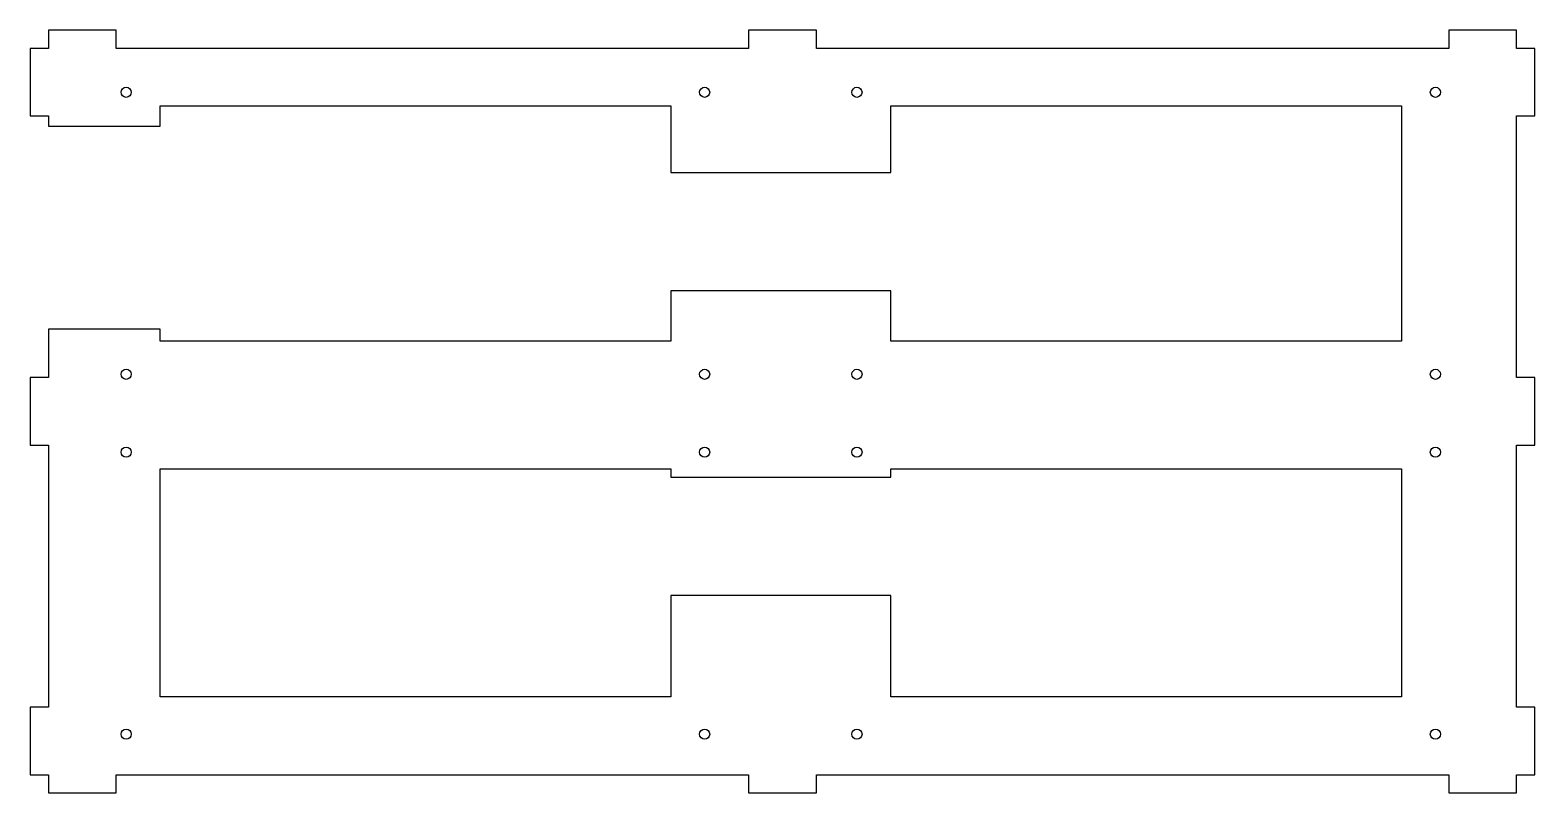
# Model space of a CAD drawing. Header units: millimetres. Extents: x -438 to 6, y -219 to 6.
import ezdxf

# ---------------------------------------------------------------- set-up
doc = ezdxf.new("R2010")
doc.units = ezdxf.units.MM
doc.layers.get('0').update_dxf_attribs({"linetype": 'CONTINUOUS'})

msp = doc.modelspace()

# ---------------------------------------------------------------- linework, layer by layer
for p, q in [((-412.8, 6.4), (-432.8, 6.4)), ((-432.8, 6.4), (-432.8, 1)), ((-412.8, 1), (-412.8, 6.4)), ((-205.9, 6.4), (-225.9, 6.4)), ((-225.9, 6.4), (-225.9, 1)), ((-205.9, 1), (-205.9, 6.4)), ((1, 6.4), (-19, 6.4)), ((-19, 6.4), (-19, 1)), ((1, 1), (1, 6.4)), ((-432.8, 1), (-438.2, 1)), ((-438.2, 1), (-438.2, -19)), ((-225.9, 1), (-412.8, 1)), ((-19, 1), (-205.9, 1)), ((6.4, 1), (1, 1)), ((6.4, -19), (6.4, 1)), ((-399.8, -22), (-399.8, -16)), ((-399.8, -16), (-248.9, -16)), ((-248.9, -16), (-248.9, -35.73)), ((-183.9, -35.73), (-183.9, -16)), ((-183.9, -16), (-33, -16)), ((-33, -16), (-33, -85.55)), ((-438.2, -19), (-432.8, -19)), ((-432.8, -19), (-432.8, -22)), ((-432.8, -22), (-399.8, -22)), ((1, -96.36), (1, -19)), ((1, -19), (6.4, -19)), ((-248.9, -35.73), (-183.9, -35.73)), ((-183.9, -70.73), (-248.9, -70.73)), ((-248.9, -70.73), (-248.9, -85.55)), ((-183.9, -85.55), (-183.9, -70.73)), ((-399.8, -82), (-432.8, -82)), ((-432.8, -82), (-432.8, -96.36)), ((-399.8, -85.55), (-399.8, -82)), ((-248.9, -85.55), (-399.8, -85.55)), ((-33, -85.55), (-183.9, -85.55)), ((-432.8, -96.36), (-438.2, -96.36)), ((-438.2, -96.36), (-438.2, -116.36)), ((6.4, -96.36), (1, -96.36)), ((6.4, -116.36), (6.4, -96.36)), ((-438.2, -116.36), (-432.8, -116.36)), ((-432.8, -116.36), (-432.8, -122.88)), ((1, -193.73), (1, -116.36)), ((1, -116.36), (6.4, -116.36)), ((-432.8, -122.88), (-432.8, -193.73)), ((-432.8, -193.73), (-438.2, -193.73)), ((-438.2, -193.73), (-438.2, -213.73)), ((6.4, -193.73), (1, -193.73)), ((6.4, -213.73), (6.4, -193.73)), ((-438.2, -213.73), (-432.8, -213.73)), ((-432.8, -213.73), (-432.8, -219.13)), ((-412.8, -219.13), (-412.8, -213.73)), ((-412.8, -213.73), (-225.9, -213.73)), ((-225.9, -213.73), (-225.9, -219.13)), ((-205.9, -219.13), (-205.9, -213.73)), ((-205.9, -213.73), (-19, -213.73)), ((-19, -213.73), (-19, -219.13)), ((1, -219.13), (1, -213.73)), ((1, -213.73), (6.4, -213.73)), ((-432.8, -219.13), (-412.8, -219.13)), ((-225.9, -219.13), (-205.9, -219.13)), ((-19, -219.13), (1, -219.13))]:
    msp.add_line(p, q)
msp.add_lwpolyline([(-399.8, -123.27), (-248.9, -123.27), (-248.9, -125.73), (-183.9, -125.73), (-183.9, -123.27), (-33, -123.27), (-33, -190.73), (-183.9, -190.73), (-183.9, -160.73), (-248.9, -160.73), (-248.9, -190.73), (-399.8, -190.73)], close=True)
for centre in [(-409.8, -12), (-238.9, -12), (-193.9, -12), (-23, -12), (-409.8, -95.36), (-238.9, -95.36), (-193.9, -95.36), (-23, -95.36), (-409.8, -118.36), (-238.9, -118.36), (-193.9, -118.36), (-23, -118.36), (-409.8, -201.73), (-238.9, -201.73), (-193.9, -201.73), (-23, -201.73)]:
    msp.add_circle(centre, 1.5)

doc.saveas('drawing.dxf')
